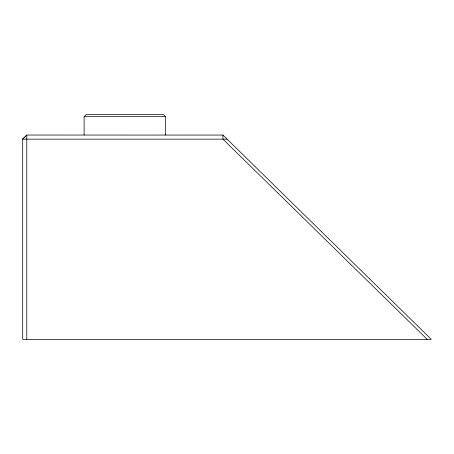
<?xml version="1.0" encoding="UTF-8"?>
<svg xmlns="http://www.w3.org/2000/svg" width="454" height="454" viewBox="0 0 454 454"><rect width="100%" height="100%" fill="white"/><g stroke="black" fill="none" stroke-linecap="round" stroke-linejoin="round"><path stroke-width="0.68" d="M84.121 135.042L84.121 116.678L86.152 114.635L163.548 114.635L165.579 116.678L165.579 135.042M84.121 116.678L165.579 116.678M227 139.151L22.7 139.151L22.7 339.365L431.3 339.365L222.914 135.042M427.214 339.365L222.914 139.151L222.937 135.065L26.786 135.042L22.7 139.151L26.786 135.042L26.786 339.365"/></g></svg>
